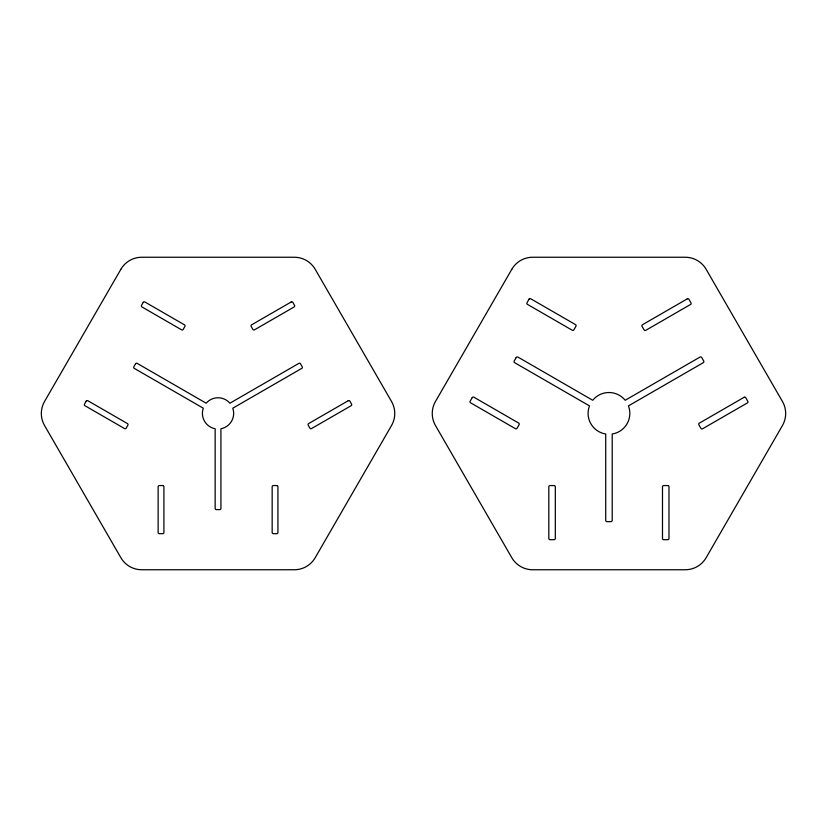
<?xml version="1.0" encoding="UTF-8"?>
<svg xmlns="http://www.w3.org/2000/svg" width="827" height="827" viewBox="0 0 827 827"><rect width="100%" height="100%" fill="white"/><g stroke="black" fill="none" stroke-linecap="round" stroke-linejoin="round"><path stroke-width="1.24" d="M120.876 269.271L44.555 401.467A24.055 24.055 0 0 0 44.555 425.533L120.876 557.729A24.055 24.055 0 0 0 141.717 569.751L294.36 569.751A24.055 24.055 0 0 0 315.19 557.729L391.522 425.533A24.055 24.055 0 0 0 391.522 401.467L315.19 269.271A24.055 24.055 0 0 0 294.36 257.249L141.717 257.249A24.055 24.055 0 0 0 120.876 269.271M86.204 401.157L84.519 404.072A1.199 1.199 0 0 0 84.954 405.716L124.546 428.572A1.199 1.199 0 0 0 126.19 428.138L127.865 425.212A1.199 1.199 0 0 0 127.43 423.569L87.848 400.723A1.199 1.199 0 0 0 86.204 401.157M143.216 302.403L141.531 305.328A1.199 1.199 0 0 0 141.975 306.962L181.558 329.818A1.199 1.199 0 0 0 183.201 329.384L184.886 326.469A1.199 1.199 0 0 0 184.442 324.825L144.859 301.969A1.199 1.199 0 0 0 143.216 302.403M135.545 363.808L133.86 366.733A1.199 1.199 0 0 0 134.294 368.377L203.287 408.197A15.641 15.641 0 0 0 215.154 428.748L215.154 508.409A1.199 1.199 0 0 0 216.354 509.608L219.724 509.608A1.199 1.199 0 0 0 220.923 508.409L220.923 428.748A15.641 15.641 0 0 0 232.79 408.197L301.772 368.377A1.199 1.199 0 0 0 302.217 366.733L300.532 363.808A1.199 1.199 0 0 0 298.888 363.373L229.906 403.204A15.641 15.641 0 0 0 206.171 403.204L137.189 363.373A1.199 1.199 0 0 0 135.545 363.808M511.81 269.271L435.478 401.467A24.055 24.055 0 0 0 435.478 425.533L511.81 557.729A24.055 24.055 0 0 0 532.64 569.751L685.283 569.751A24.055 24.055 0 0 0 706.124 557.729L782.445 425.533A24.055 24.055 0 0 0 782.445 401.467L706.124 269.271A24.055 24.055 0 0 0 685.283 257.249L532.64 257.249A24.055 24.055 0 0 0 511.81 269.271M472.217 397.632L470.17 401.178A1.199 1.199 0 0 0 470.615 402.821L515.407 428.675A1.199 1.199 0 0 0 517.051 428.241L519.098 424.696A1.199 1.199 0 0 0 518.653 423.052L473.861 397.187A1.199 1.199 0 0 0 472.217 397.632M529.053 299.188L527.006 302.734A1.199 1.199 0 0 0 527.45 304.377L572.243 330.242A1.199 1.199 0 0 0 573.886 329.797L575.933 326.252A1.199 1.199 0 0 0 575.489 324.608L530.696 298.754A1.199 1.199 0 0 0 529.053 299.188M516.162 357.615L514.26 360.892A1.354 1.354 0 0 0 514.756 362.743L589.486 405.892A20.871 20.871 0 0 0 605.715 433.999L605.715 520.286A1.354 1.354 0 0 0 607.07 521.641L610.853 521.641A1.354 1.354 0 0 0 612.207 520.286L612.207 433.999A20.871 20.871 0 0 0 628.437 405.892L703.167 362.743A1.354 1.354 0 0 0 703.663 360.892L701.772 357.615A1.354 1.354 0 0 0 699.921 357.119L625.191 400.268A20.871 20.871 0 0 0 592.732 400.268L518.002 357.119A1.354 1.354 0 0 0 516.162 357.615M291.218 301.969L251.625 324.825A1.199 1.199 0 0 0 251.191 326.469L252.876 329.384A1.199 1.199 0 0 0 254.52 329.818L294.102 306.962A1.199 1.199 0 0 0 294.536 305.328L292.861 302.403A1.199 1.199 0 0 0 291.218 301.969M348.229 400.723L308.647 423.569A1.199 1.199 0 0 0 308.202 425.212L309.887 428.138A1.199 1.199 0 0 0 311.531 428.572L351.113 405.716A1.199 1.199 0 0 0 351.558 404.072L349.873 401.157A1.199 1.199 0 0 0 348.229 400.723M687.289 298.857L642.496 324.722A1.199 1.199 0 0 0 642.052 326.355L644.099 329.901A1.199 1.199 0 0 0 645.742 330.345L690.535 304.481A1.199 1.199 0 0 0 690.979 302.837L688.932 299.291A1.199 1.199 0 0 0 687.289 298.857M744.124 397.291L699.332 423.155A1.199 1.199 0 0 0 698.887 424.799L700.934 428.345A1.199 1.199 0 0 0 702.578 428.779L747.37 402.925A1.199 1.199 0 0 0 747.815 401.281L745.768 397.735A1.199 1.199 0 0 0 744.124 397.291M162.702 485.552L159.342 485.552A1.199 1.199 0 0 0 158.133 486.762L158.133 532.464A1.199 1.199 0 0 0 159.342 533.673L162.702 533.673A1.199 1.199 0 0 0 163.911 532.464L163.911 486.762A1.199 1.199 0 0 0 162.702 485.552M276.735 485.552L273.365 485.552A1.199 1.199 0 0 0 272.166 486.762L272.166 532.464A1.199 1.199 0 0 0 273.365 533.673L276.735 533.673A1.199 1.199 0 0 0 277.934 532.464L277.934 486.762A1.199 1.199 0 0 0 276.735 485.552M554.111 485.552L550.027 485.552A1.199 1.199 0 0 0 548.818 486.762L548.818 538.48A1.199 1.199 0 0 0 550.027 539.68L554.111 539.68A1.199 1.199 0 0 0 555.32 538.48L555.32 486.762A1.199 1.199 0 0 0 554.111 485.552M667.782 485.552L663.688 485.552A1.199 1.199 0 0 0 662.489 486.762L662.489 538.48A1.199 1.199 0 0 0 663.688 539.68L667.782 539.68A1.199 1.199 0 0 0 668.981 538.48L668.981 486.762A1.199 1.199 0 0 0 667.782 485.552"/></g></svg>
